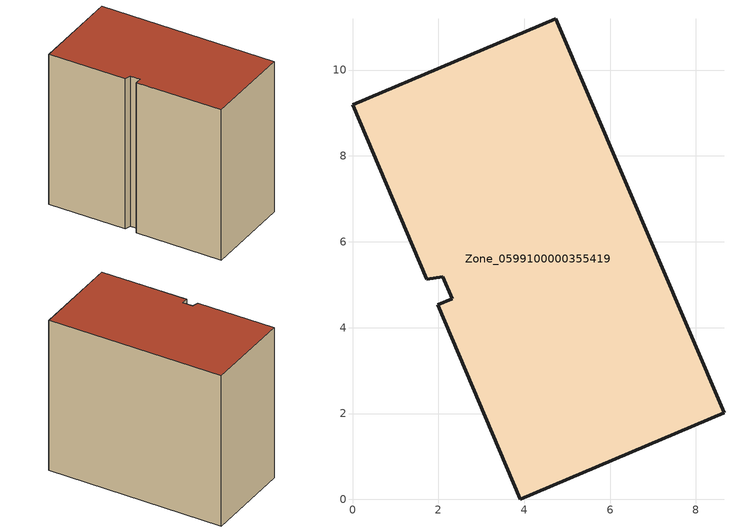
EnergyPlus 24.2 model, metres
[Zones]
Zone_0599100000355419
 floor ground (C_G): 2.32,4.67 2.1,5.19 1.73,5.13 0,9.19 4.74,11.2 8.65,2.01 3.91,0 1.98,4.53 z0
 wall outside (C_F): 8.65,2.01 4.74,11.2 0,9.19 1.73,5.13 2.1,5.19 2.32,4.67 1.98,4.53 3.91,0 8.65,2.01 z0:8.9
 roof outside (C_R): 2.32,4.67 1.98,4.53 3.91,0 8.65,2.01 4.74,11.2 0,9.19 1.73,5.13 2.1,5.19 z8.9
[BUILDING]
Pand.0599100000355419: North Axis=0; Terrain=City; Loads Convergence Tolerance Value=0.04; Temperature Convergence Tolerance Value=0.4; Solar Distribution=FullExterior; Maximum Number of Warmup Days=25; Minimum Number of Warmup Days=1
[Site:Location]
Rotterdam.The.Hague.AP_ZH_NLD Design_Conditions: Latitude=51.96; Longitude=4.45; Time Zone=1; Elevation=-4.5
[SITE:GROUNDTEMPERATURE:BUILDINGSURFACE]
18, 18, 18, 18, 18, 18, 18, 18, 18, 18, 18, 18
[MATERIAL] Thermal Absorptance=0.9; Solar Absorptance=0.7; Visible Absorptance=0.7
Name | Roughness | Thickness | Conductivity | Density | Specific Heat
G.TC.1992-2005 | MediumSmooth | 0.15 | 0.06 | 540 | 1210
F.TC.1992-2005 | Rough | 0.3 | 0.12 | 1920 | 840
R.TC.1992-2005 | MediumRough | 0.2 | 0.08 | 1500 | 1000
[CONSTRUCTION]
C_G: G.TC.1992-2005
C_F: F.TC.1992-2005
C_R: R.TC.1992-2005
[ZONE]
Zone_0599100000355419: Type=1; Multiplier=1; Ceiling Height=Autocalculate; Volume=Autocalculate; Floor Area=autocalculate; Part of Total Floor Area=Yes
[ZONEINFILTRATION:DESIGNFLOWRATE]
Infil_Zone_0599100000355419: Zone or ZoneList or Space or SpaceList=Zone_0599100000355419; Schedule=AlwaysOn; Design Flow Rate Calculation Method=Flow/Area; Flow Rate per Floor Area=0.0015; Constant Term Coefficient=1; Temperature Term Coefficient=0; Velocity Term Coefficient=0; Velocity Squared Term Coefficient=0
[HVACTEMPLATE:ZONE:IDEALLOADSAIRSYSTEM]
Zone_0599100000355419: Maximum Heating Supply Air Temperature=50; Minimum Cooling Supply Air Temperature=13; Maximum Heating Supply Air Humidity Ratio=0.0156; Minimum Cooling Supply Air Humidity Ratio=0.0077; Heating Limit=NoLimit; Cooling Limit=NoLimit; Dehumidification Control Type=ConstantSensibleHeatRatio; Cooling Sensible Heat Ratio=0.7; Dehumidification Setpoint=60; Humidification Control Type=None; Humidification Setpoint=30; Outdoor Air Method=None; Outdoor Air Flow Rate per Person=0.00944; Outdoor Air Flow Rate per Zone Floor Area=0; Outdoor Air Flow Rate per Zone=0; Demand Controlled Ventilation Type=None; Outdoor Air Economizer Type=NoEconomizer; Heat Recovery Type=None; Sensible Heat Recovery Effectiveness=0.7; Latent Heat Recovery Effectiveness=0.65
[ZONECONTROL:THERMOSTAT]
ThermostatControl_Zone_0599100000355419: Zone or ZoneList=Zone_0599100000355419; Control Type Schedule=DualSetpointControlType; Control 1=Thermostat_Zone_0599100000355419; Temperature Difference Between Cutout And Setpoint=0
[THERMOSTATSETPOINT:DUALSETPOINT]
Thermostat_Zone_0599100000355419: Heating Setpoint Temperature Schedule=HeatingSetpoint_Zone_0599100000355419; Cooling Setpoint Temperature Schedule=CoolingSetpoint_Zone_0599100000355419
[SCHEDULE:COMPACT]
HeatingSetpoint_Zone_0599100000355419: Through: 12/31, For: AllDays, Until: 24:00, 21
CoolingSetpoint_Zone_0599100000355419: Through: 12/31, For: AllDays, Until: 24:00, 24
DualSetpointControlType: Through: 12/31, For: AllDays, Until: 24:00, 4
AlwaysOn: Through: 12/31, For: AllDays, Until: 24:00, 1
